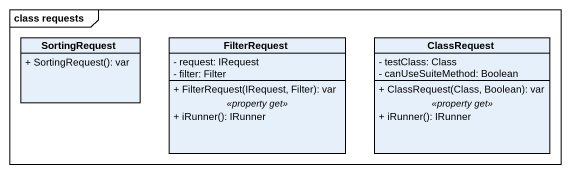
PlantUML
@startuml
mainframe class requests
hide circle
hide empty members
skinparam classAttributeIconSize 0
class SortingRequest {
  + SortingRequest(): var
}
class FilterRequest {
  - request: IRequest
  - filter: Filter
  --
  + FilterRequest(IRequest, Filter): var
  .. <<property get>> ..
  + iRunner(): IRunner
}
class ClassRequest {
  - testClass: Class
  - canUseSuiteMethod: Boolean
  --
  + ClassRequest(Class, Boolean): var
  .. <<property get>> ..
  + iRunner(): IRunner
}
@enduml
